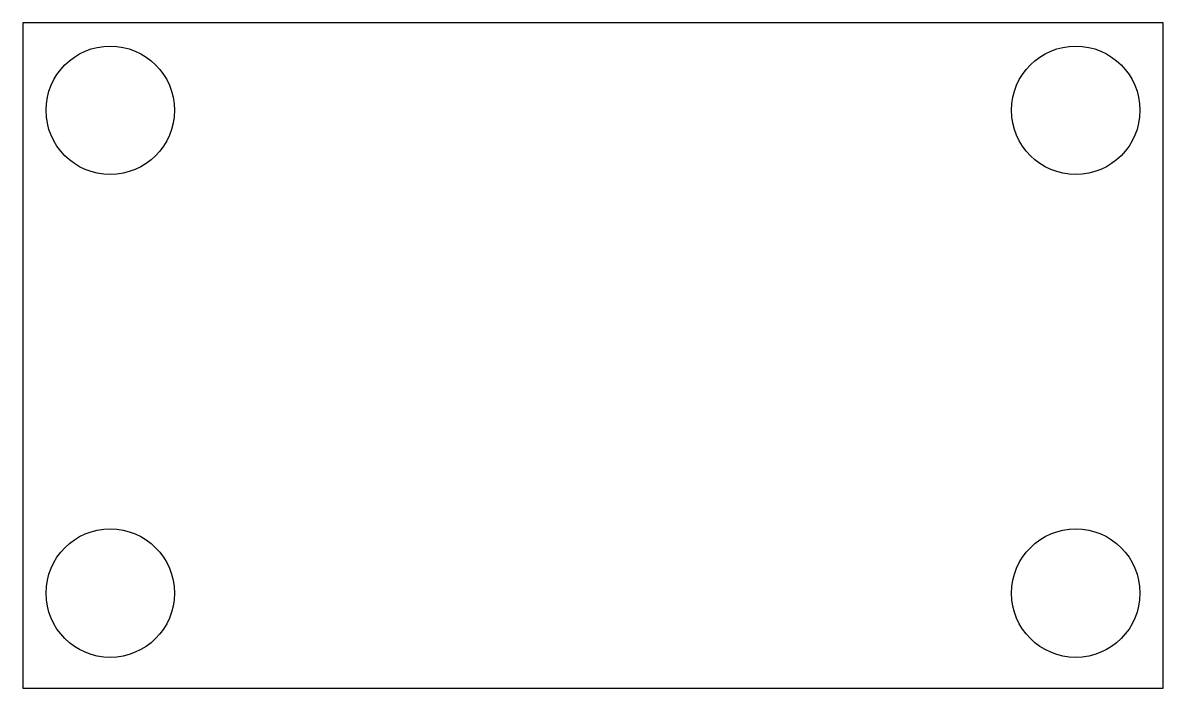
# Model space of a CAD drawing. Header units: millimetres. Extents: x 0 to 60, y 0 to 35.
import ezdxf

# ---------------------------------------------------------------- set-up
doc = ezdxf.new("R2010")
doc.units = ezdxf.units.MM

msp = doc.modelspace()

# ---------------------------------------------------------------- linework, layer by layer
at = {"color": 7, "linetype": 'Continuous', "lineweight": 25}
for p, q in [((60, 35), (0, 35)), ((0, 35), (0, 0)), ((60, 0), (60, 35)), ((0, 0), (60, 0))]:
    msp.add_line(p, q, dxfattribs=at)
for centre in [(4.6, 30.4), (55.4, 30.4), (4.6, 5), (55.4, 5)]:
    msp.add_circle(centre, 3.378, dxfattribs=at)

doc.saveas('drawing.dxf')
